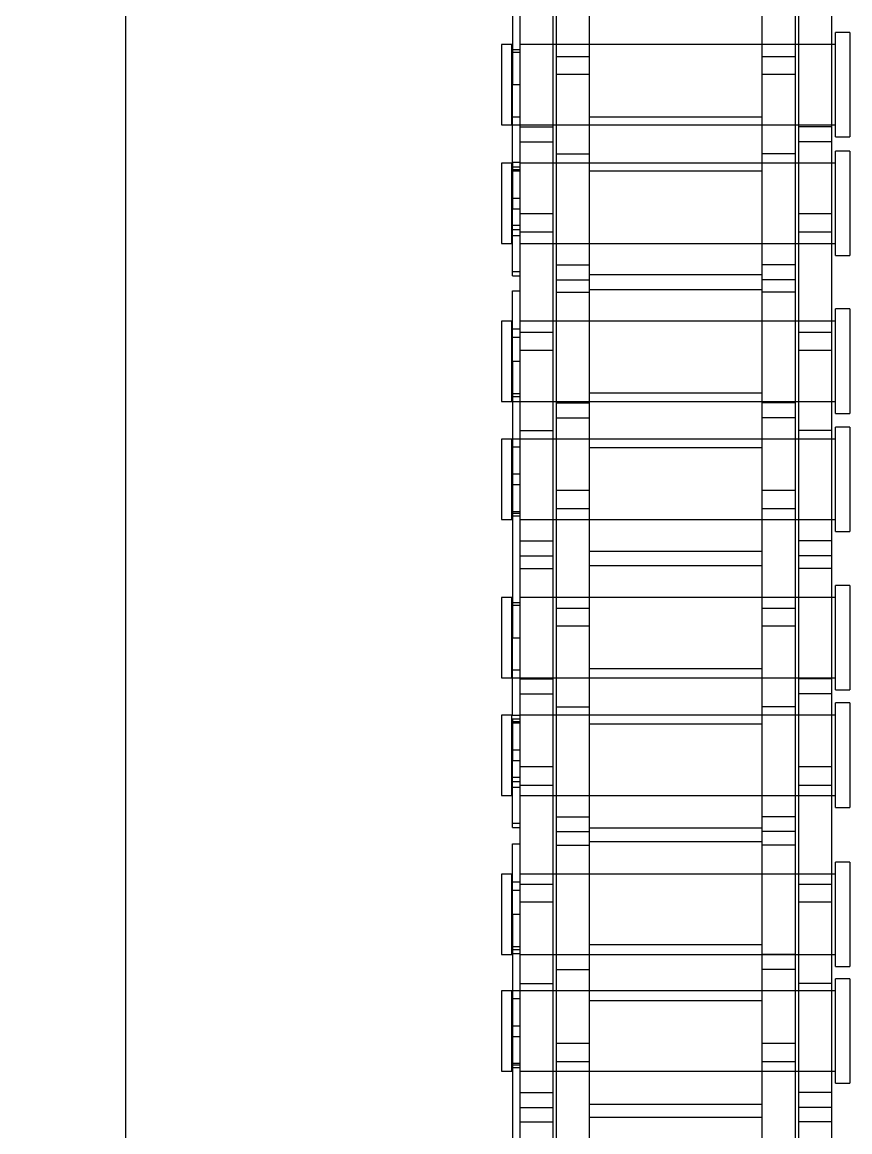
# Model space of a CAD drawing. Header units: metres. Extents: x 0 to 63075, y 0 to 44550.
# Drawn here: x 14320 to 14358, y 24720.9 to 24771.8 of the extents above; entities that cross this region are included whole.
import ezdxf

# ---------------------------------------------------------------- set-up
doc = ezdxf.new("R2010")
doc.units = ezdxf.units.M
doc.header["$LTSCALE"] = 75
doc.linetypes.add('HIDDEN2', pattern=[4.7625, 3.175, -1.5875])
for name, color, linetype in [('SDM', 7, 'Continuous'), ('SL4', 4, 'Continuous'), ('ST1', 7, 'HIDDEN2')]:
    doc.layers.add(name, color=color, linetype=linetype)

# ---------------------------------------------------------------- blocks, each defined once
blk = doc.blocks.new('A$Ca53c419a')
at = {"layer": 'SL4'}
blk.add_line((215, 486.24), (1004.763, 486.24), dxfattribs=at)
at = {"layer": 'ST1'}
for p, q in [((1004.763, 491.003), (4.763, 491.003)), ((215, 486.24), (1004.763, 486.24)), ((297.559, 469), (293.869, 469)), ((293.869, 469), (293.869, 468.526)), ((297.559, 468.526), (297.559, 469)), ((302.922, 469), (299.232, 469)), ((299.232, 469), (299.232, 468.526)), ((302.922, 468.526), (302.922, 469)), ((310.229, 469), (306.539, 469)), ((306.539, 469), (306.539, 468.526)), ((310.229, 468.526), (310.229, 469)), ((315.622, 469), (311.932, 469)), ((311.932, 469), (311.932, 468.526)), ((315.622, 468.526), (315.622, 469)), ((322.899, 469), (319.209, 469)), ((319.209, 469), (319.209, 468.526)), ((322.899, 468.526), (322.899, 469)), ((328.322, 469), (324.632, 469)), ((324.632, 469), (324.632, 468.526)), ((328.322, 468.526), (328.322, 469)), ((335.569, 469), (331.879, 469)), ((331.879, 469), (331.879, 468.526)), ((335.569, 468.526), (335.569, 469)), ((341.022, 469), (337.332, 469)), ((337.332, 469), (337.332, 468.526)), ((341.022, 468.526), (341.022, 469)), ((301.077, 468.489), (288.377, 468.489)), ((293.869, 468.526), (297.554, 468.526)), ((294.038, 468.489), (294.038, 468.157)), ((294.159, 468.489), (294.159, 468.157)), ((294.238, 468.526), (294.238, 468.157)), ((295.47, 468.489), (295.47, 468.157)), ((295.958, 468.489), (295.958, 468.157)), ((297.19, 468.157), (297.19, 468.526)), ((297.554, 468.526), (297.559, 468.526)), ((297.559, 466.637), (297.559, 468.489)), ((299.232, 468.526), (302.922, 468.526)), ((299.266, 468.157), (299.266, 468.489)), ((299.458, 468.489), (299.458, 468.157)), ((299.601, 468.526), (299.601, 468.157)), ((301.077, 468.489), (301.077, 468.157)), ((301.077, 468.489), (304.308, 468.489)), ((302.184, 468.489), (302.184, 468.157)), ((302.553, 468.157), (302.553, 468.526)), ((304.308, 468.489), (304.308, 468.157)), ((305.059, 468.489), (305.059, 468.157)), ((305.059, 468.489), (308.14, 468.489)), ((305.262, 468.489), (305.262, 468.157)), ((306.539, 468.526), (310.224, 468.526)), ((306.908, 468.526), (306.908, 468.157)), ((307.178, 468.489), (307.178, 468.157)), ((307.381, 468.489), (307.381, 468.157)), ((308.14, 468.489), (308.14, 468.157)), ((310.06, 468.489), (308.14, 468.489)), ((308.628, 468.489), (308.628, 468.157)), ((309.86, 468.157), (309.86, 468.526)), ((309.938, 468.489), (309.938, 468.157)), ((310.06, 468.489), (310.06, 468.157)), ((310.224, 468.526), (310.229, 468.526)), ((310.225, 468.489), (313.777, 468.489)), ((310.225, 468.489), (310.225, 468.157)), ((311.932, 468.526), (315.622, 468.526)), ((311.932, 468.489), (311.932, 466.637)), ((312.301, 468.526), (312.301, 468.157)), ((313.777, 468.489), (313.777, 468.157)), ((326.477, 468.489), (313.777, 468.489)), ((315.253, 468.157), (315.253, 468.526)), ((315.396, 468.489), (315.396, 468.157)), ((319.209, 468.526), (322.894, 468.526)), ((319.378, 468.489), (319.378, 468.157)), ((319.499, 468.489), (319.499, 468.157)), ((319.578, 468.526), (319.578, 468.157)), ((320.81, 468.489), (320.81, 468.157)), ((321.298, 468.489), (321.298, 468.157)), ((322.53, 468.157), (322.53, 468.526)), ((322.894, 468.526), (322.899, 468.526)), ((322.899, 466.637), (322.899, 468.489)), ((324.606, 468.157), (324.606, 468.489)), ((324.632, 468.526), (328.322, 468.526)), ((324.858, 468.489), (324.858, 468.157)), ((325.001, 468.526), (325.001, 468.157)), ((326.477, 468.489), (326.477, 468.157)), ((326.477, 468.489), (329.708, 468.489)), ((327.584, 468.489), (327.584, 468.157)), ((327.953, 468.157), (327.953, 468.526)), ((329.708, 468.489), (329.708, 468.157)), ((330.399, 468.489), (330.399, 468.157)), ((330.399, 468.489), (333.48, 468.489)), ((330.602, 468.489), (330.602, 468.157)), ((331.879, 468.526), (335.564, 468.526)), ((332.248, 468.526), (332.248, 468.157)), ((332.518, 468.489), (332.518, 468.157)), ((332.721, 468.489), (332.721, 468.157)), ((333.48, 468.489), (333.48, 468.157)), ((335.625, 468.489), (333.48, 468.489)), ((333.968, 468.489), (333.968, 468.157)), ((335.2, 468.157), (335.2, 468.526)), ((335.278, 468.489), (335.278, 468.157)), ((335.4, 468.489), (335.4, 468.157)), ((335.564, 468.526), (335.569, 468.526)), ((335.625, 468.489), (339.177, 468.489)), ((335.625, 468.489), (335.625, 468.157)), ((337.332, 468.526), (341.022, 468.526)), ((337.332, 468.489), (337.332, 466.637)), ((337.701, 468.526), (337.701, 468.157)), ((339.177, 468.489), (339.177, 468.157)), ((351.877, 468.489), (339.177, 468.489)), ((340.653, 468.157), (340.653, 468.526)), ((340.796, 468.489), (340.796, 468.157)), ((291.552, 468.157), (282.457, 468.157)), ((291.552, 468.157), (291.552, 466.637)), ((297.902, 468.157), (291.552, 468.157)), ((292.203, 468.157), (292.203, 466.637)), ((292.889, 468.157), (292.889, 466.637)), ((293.869, 468.157), (293.869, 466.637)), ((293.869, 468.157), (293.869, 453.659)), ((297.559, 453.659), (297.559, 468.157)), ((297.902, 468.157), (297.902, 466.637)), ((306.997, 468.157), (297.902, 468.157)), ((299.232, 468.157), (299.232, 466.637)), ((299.232, 468.157), (299.232, 453.659)), ((301.634, 466.637), (301.634, 468.157)), ((302.464, 468.157), (302.464, 466.637)), ((302.922, 466.637), (302.922, 468.157)), ((302.922, 453.659), (302.922, 468.157)), ((306.539, 468.157), (306.539, 466.637)), ((306.539, 468.157), (306.539, 453.659)), ((307.857, 468.157), (306.997, 468.157)), ((306.997, 466.637), (306.997, 468.157)), ((316.952, 468.157), (307.857, 468.157)), ((307.857, 468.157), (307.857, 466.637)), ((310.229, 466.637), (310.229, 468.157)), ((310.229, 453.659), (310.229, 468.157)), ((311.208, 468.157), (311.208, 466.637)), ((311.894, 468.157), (311.894, 466.637)), ((311.932, 468.157), (311.932, 453.659)), ((315.622, 466.637), (315.622, 468.157)), ((315.622, 453.659), (315.622, 468.157)), ((316.952, 468.157), (316.952, 466.637)), ((323.302, 468.157), (316.952, 468.157)), ((317.543, 468.157), (317.543, 466.637)), ((318.229, 468.157), (318.229, 466.637)), ((319.209, 468.157), (319.209, 466.637)), ((319.209, 468.157), (319.209, 453.659)), ((322.899, 453.659), (322.899, 468.157)), ((323.302, 468.157), (323.302, 466.637)), ((332.397, 468.157), (323.302, 468.157)), ((324.632, 468.157), (324.632, 466.637)), ((324.632, 468.157), (324.632, 453.659)), ((326.974, 466.637), (326.974, 468.157)), ((327.804, 468.157), (327.804, 466.637)), ((328.322, 466.637), (328.322, 468.157)), ((328.322, 453.659), (328.322, 468.157)), ((331.879, 468.157), (331.879, 466.637)), ((331.879, 468.157), (331.879, 453.659)), ((333.257, 468.157), (332.397, 468.157)), ((332.397, 466.637), (332.397, 468.157)), ((342.352, 468.157), (333.257, 468.157)), ((333.257, 468.157), (333.257, 466.637)), ((335.569, 466.637), (335.569, 468.157)), ((335.569, 453.659), (335.569, 468.157)), ((336.548, 468.157), (336.548, 466.637)), ((337.234, 468.157), (337.234, 466.637)), ((337.332, 468.157), (337.332, 453.659)), ((341.022, 466.637), (341.022, 468.157)), ((341.022, 453.659), (341.022, 468.157)), ((291.552, 466.637), (282.457, 466.637)), ((294.297, 466.485), (285.202, 466.485)), ((297.902, 466.637), (291.552, 466.637)), ((293.869, 466.485), (293.869, 464.965)), ((295.157, 466.485), (294.297, 466.485)), ((294.297, 464.965), (294.297, 466.485)), ((304.252, 466.485), (295.157, 466.485)), ((295.157, 466.485), (295.157, 464.965)), ((297.559, 464.965), (297.559, 466.485)), ((306.997, 466.637), (297.902, 466.637)), ((298.538, 466.485), (298.538, 464.965)), ((299.224, 466.485), (299.224, 464.965)), ((299.232, 466.485), (299.232, 464.965)), ((302.922, 464.965), (302.922, 466.485)), ((304.252, 466.485), (304.252, 464.965)), ((310.602, 466.485), (304.252, 466.485)), ((304.873, 466.485), (304.873, 464.965)), ((305.559, 466.485), (305.559, 464.965)), ((306.539, 466.485), (306.539, 464.965)), ((307.857, 466.637), (306.997, 466.637)), ((316.952, 466.637), (307.857, 466.637)), ((310.229, 464.965), (310.229, 466.485)), ((310.602, 466.485), (310.602, 464.965)), ((319.697, 466.485), (310.602, 466.485)), ((311.932, 466.485), (311.932, 464.965)), ((314.304, 464.965), (314.304, 466.485)), ((315.134, 466.485), (315.134, 464.965)), ((315.622, 464.965), (315.622, 466.485)), ((323.302, 466.637), (316.952, 466.637)), ((319.209, 466.485), (319.209, 464.965)), ((320.557, 466.485), (319.697, 466.485)), ((319.697, 464.965), (319.697, 466.485)), ((329.652, 466.485), (320.557, 466.485)), ((320.557, 466.485), (320.557, 464.965)), ((322.899, 464.965), (322.899, 466.485)), ((332.397, 466.637), (323.302, 466.637)), ((323.878, 466.485), (323.878, 464.965)), ((324.564, 466.485), (324.564, 464.965)), ((324.632, 466.485), (324.632, 464.965)), ((328.322, 464.965), (328.322, 466.485)), ((329.652, 466.485), (329.652, 464.965)), ((336.002, 466.485), (329.652, 466.485)), ((330.213, 466.485), (330.213, 464.965)), ((330.899, 466.485), (330.899, 464.965)), ((331.879, 466.485), (331.879, 464.965)), ((333.257, 466.637), (332.397, 466.637)), ((342.352, 466.637), (333.257, 466.637)), ((335.569, 464.965), (335.569, 466.485)), ((336.002, 466.485), (336.002, 464.965)), ((345.097, 466.485), (336.002, 466.485)), ((337.332, 466.485), (337.332, 464.965)), ((339.644, 464.965), (339.644, 466.485)), ((340.474, 466.485), (340.474, 464.965)), ((341.022, 464.965), (341.022, 466.485)), ((294.297, 464.965), (285.202, 464.965)), ((291.754, 464.965), (291.754, 457.035)), ((292.337, 457.035), (292.337, 464.965)), ((293.869, 464.965), (293.869, 457.035)), ((295.157, 464.965), (294.297, 464.965)), ((304.252, 464.965), (295.157, 464.965)), ((297.117, 464.965), (297.117, 457.035)), ((297.559, 457.035), (297.559, 464.965)), ((299.232, 464.965), (299.232, 457.035)), ((299.674, 457.035), (299.674, 464.965)), ((302.922, 457.035), (302.922, 464.965)), ((310.602, 464.965), (304.252, 464.965)), ((304.424, 464.965), (304.424, 457.035)), ((305.037, 457.035), (305.037, 464.965)), ((306.539, 464.965), (306.539, 457.035)), ((309.817, 464.965), (309.817, 457.035)), ((310.229, 457.035), (310.229, 464.965)), ((319.697, 464.965), (310.602, 464.965)), ((311.932, 464.965), (311.932, 457.035)), ((312.344, 457.035), (312.344, 464.965)), ((315.622, 457.035), (315.622, 464.965)), ((317.094, 464.965), (317.094, 457.035)), ((317.737, 457.035), (317.737, 464.965)), ((319.209, 464.965), (319.209, 457.035)), ((320.557, 464.965), (319.697, 464.965)), ((329.652, 464.965), (320.557, 464.965)), ((322.517, 464.965), (322.517, 457.035)), ((322.899, 457.035), (322.899, 464.965)), ((324.632, 464.965), (324.632, 457.035)), ((325.014, 457.035), (325.014, 464.965)), ((328.322, 457.035), (328.322, 464.965)), ((336.002, 464.965), (329.652, 464.965)), ((329.764, 464.965), (329.764, 457.035)), ((330.437, 457.035), (330.437, 464.965)), ((331.879, 464.965), (331.879, 457.035)), ((335.217, 464.965), (335.217, 457.035)), ((335.569, 457.035), (335.569, 464.965)), ((345.097, 464.965), (336.002, 464.965)), ((337.332, 464.965), (337.332, 457.035)), ((337.684, 457.035), (337.684, 464.965)), ((341.022, 457.035), (341.022, 464.965)), ((294.297, 457.035), (285.202, 457.035)), ((293.869, 457.035), (293.869, 455.515)), ((295.157, 457.035), (294.297, 457.035)), ((294.297, 455.515), (294.297, 457.035)), ((304.252, 457.035), (295.157, 457.035)), ((295.157, 457.035), (295.157, 455.515)), ((297.559, 455.515), (297.559, 457.035)), ((298.538, 455.515), (298.538, 457.035)), ((299.224, 455.515), (299.224, 457.035)), ((299.232, 457.035), (299.232, 455.515)), ((302.922, 455.515), (302.922, 457.035)), ((304.252, 455.515), (304.252, 457.035)), ((310.602, 457.035), (304.252, 457.035)), ((304.873, 455.515), (304.873, 457.035)), ((305.559, 455.515), (305.559, 457.035)), ((306.539, 457.035), (306.539, 455.515)), ((310.229, 455.515), (310.229, 457.035)), ((310.602, 455.515), (310.602, 457.035)), ((319.697, 457.035), (310.602, 457.035)), ((311.932, 457.035), (311.932, 455.515)), ((314.304, 455.515), (314.304, 457.035)), ((315.134, 457.035), (315.134, 455.515)), ((315.622, 455.515), (315.622, 457.035)), ((319.209, 457.035), (319.209, 455.515)), ((320.557, 457.035), (319.697, 457.035)), ((319.697, 455.515), (319.697, 457.035)), ((329.652, 457.035), (320.557, 457.035)), ((320.557, 457.035), (320.557, 455.515)), ((322.899, 455.515), (322.899, 457.035)), ((323.878, 455.515), (323.878, 457.035)), ((324.564, 455.515), (324.564, 457.035)), ((324.632, 457.035), (324.632, 455.515)), ((328.322, 455.515), (328.322, 457.035)), ((329.652, 455.515), (329.652, 457.035)), ((336.002, 457.035), (329.652, 457.035)), ((330.213, 455.515), (330.213, 457.035)), ((330.899, 455.515), (330.899, 457.035)), ((331.879, 457.035), (331.879, 455.515)), ((335.569, 455.515), (335.569, 457.035)), ((336.002, 455.515), (336.002, 457.035)), ((345.097, 457.035), (336.002, 457.035)), ((337.332, 457.035), (337.332, 455.515)), ((339.644, 455.515), (339.644, 457.035)), ((340.474, 457.035), (340.474, 455.515)), ((341.022, 455.515), (341.022, 457.035)), ((291.552, 455.363), (282.457, 455.363)), ((294.297, 455.515), (285.202, 455.515)), ((291.552, 453.843), (291.552, 455.363)), ((297.902, 455.363), (291.552, 455.363)), ((292.203, 453.843), (292.203, 455.363)), ((292.889, 453.843), (292.889, 455.363)), ((293.869, 455.363), (293.869, 453.843)), ((295.157, 455.515), (294.297, 455.515)), ((304.252, 455.515), (295.157, 455.515)), ((297.559, 453.843), (297.559, 455.363)), ((297.902, 453.843), (297.902, 455.363)), ((306.997, 455.363), (297.902, 455.363)), ((299.232, 455.363), (299.232, 453.843)), ((301.634, 453.843), (301.634, 455.363)), ((302.464, 455.363), (302.464, 453.843)), ((302.922, 453.843), (302.922, 455.363)), ((310.602, 455.515), (304.252, 455.515)), ((306.539, 455.363), (306.539, 453.843)), ((307.857, 455.363), (306.997, 455.363)), ((306.997, 453.843), (306.997, 455.363)), ((316.952, 455.363), (307.857, 455.363)), ((307.857, 455.363), (307.857, 453.843)), ((310.229, 453.843), (310.229, 455.363)), ((319.697, 455.515), (310.602, 455.515)), ((311.208, 453.843), (311.208, 455.363)), ((311.894, 453.843), (311.894, 455.363)), ((311.932, 455.363), (311.932, 453.843)), ((315.622, 453.843), (315.622, 455.363)), ((316.952, 453.843), (316.952, 455.363)), ((323.302, 455.363), (316.952, 455.363)), ((317.543, 453.843), (317.543, 455.363)), ((318.229, 453.843), (318.229, 455.363)), ((319.209, 455.363), (319.209, 453.843)), ((320.557, 455.515), (319.697, 455.515)), ((329.652, 455.515), (320.557, 455.515)), ((322.899, 453.843), (322.899, 455.363)), ((323.302, 453.843), (323.302, 455.363)), ((332.397, 455.363), (323.302, 455.363)), ((324.632, 455.363), (324.632, 453.843)), ((326.974, 453.843), (326.974, 455.363)), ((327.804, 455.363), (327.804, 453.843)), ((328.322, 453.843), (328.322, 455.363)), ((336.002, 455.515), (329.652, 455.515)), ((331.879, 455.363), (331.879, 453.843)), ((333.257, 455.363), (332.397, 455.363)), ((332.397, 453.843), (332.397, 455.363)), ((342.352, 455.363), (333.257, 455.363)), ((333.257, 455.363), (333.257, 453.843)), ((335.569, 453.843), (335.569, 455.363)), ((345.097, 455.515), (336.002, 455.515)), ((336.548, 453.843), (336.548, 455.363)), ((337.234, 453.843), (337.234, 455.363)), ((337.332, 455.363), (337.332, 453.843)), ((341.022, 453.843), (341.022, 455.363)), ((291.552, 453.843), (282.457, 453.843)), ((297.902, 453.843), (291.552, 453.843)), ((293.315, 453.659), (298.112, 453.659)), ((293.315, 453.659), (293.315, 453)), ((306.997, 453.843), (297.902, 453.843)), ((298.112, 453), (298.112, 453.659)), ((298.679, 453.659), (303.476, 453.659)), ((298.679, 453.659), (298.679, 453)), ((303.476, 453), (303.476, 453.659)), ((305.985, 453.659), (310.782, 453.659)), ((305.985, 453.659), (305.985, 453)), ((307.857, 453.843), (306.997, 453.843)), ((316.952, 453.843), (307.857, 453.843)), ((310.782, 453), (310.782, 453.659)), ((311.379, 453.659), (316.176, 453.659)), ((311.379, 453.659), (311.379, 453)), ((316.176, 453), (316.176, 453.659)), ((323.302, 453.843), (316.952, 453.843)), ((318.655, 453.659), (323.452, 453.659)), ((318.655, 453.659), (318.655, 453)), ((332.397, 453.843), (323.302, 453.843)), ((323.452, 453), (323.452, 453.659)), ((324.079, 453.659), (328.876, 453.659)), ((324.079, 453.659), (324.079, 453)), ((328.876, 453), (328.876, 453.659)), ((331.325, 453.659), (336.122, 453.659)), ((331.325, 453.659), (331.325, 453)), ((333.257, 453.843), (332.397, 453.843)), ((342.352, 453.843), (333.257, 453.843)), ((336.122, 453), (336.122, 453.659)), ((336.779, 453.659), (341.576, 453.659)), ((336.779, 453.659), (336.779, 453)), ((341.576, 453), (341.576, 453.659)), ((298.112, 453), (293.315, 453)), ((303.476, 453), (298.679, 453)), ((310.782, 453), (305.985, 453)), ((316.176, 453), (311.379, 453)), ((323.452, 453), (318.655, 453)), ((328.876, 453), (324.079, 453)), ((336.122, 453), (331.325, 453)), ((341.576, 453), (336.779, 453))]:
    blk.add_line(p, q, dxfattribs=at)

msp = doc.modelspace()

# ---------------------------------------------------------------- block references
at = {"layer": 'SDM', "rotation": 90}
msp.add_blockref('A$Ca53c419a', (14811.027, 24429.769), dxfattribs=at)

doc.saveas('drawing.dxf')
